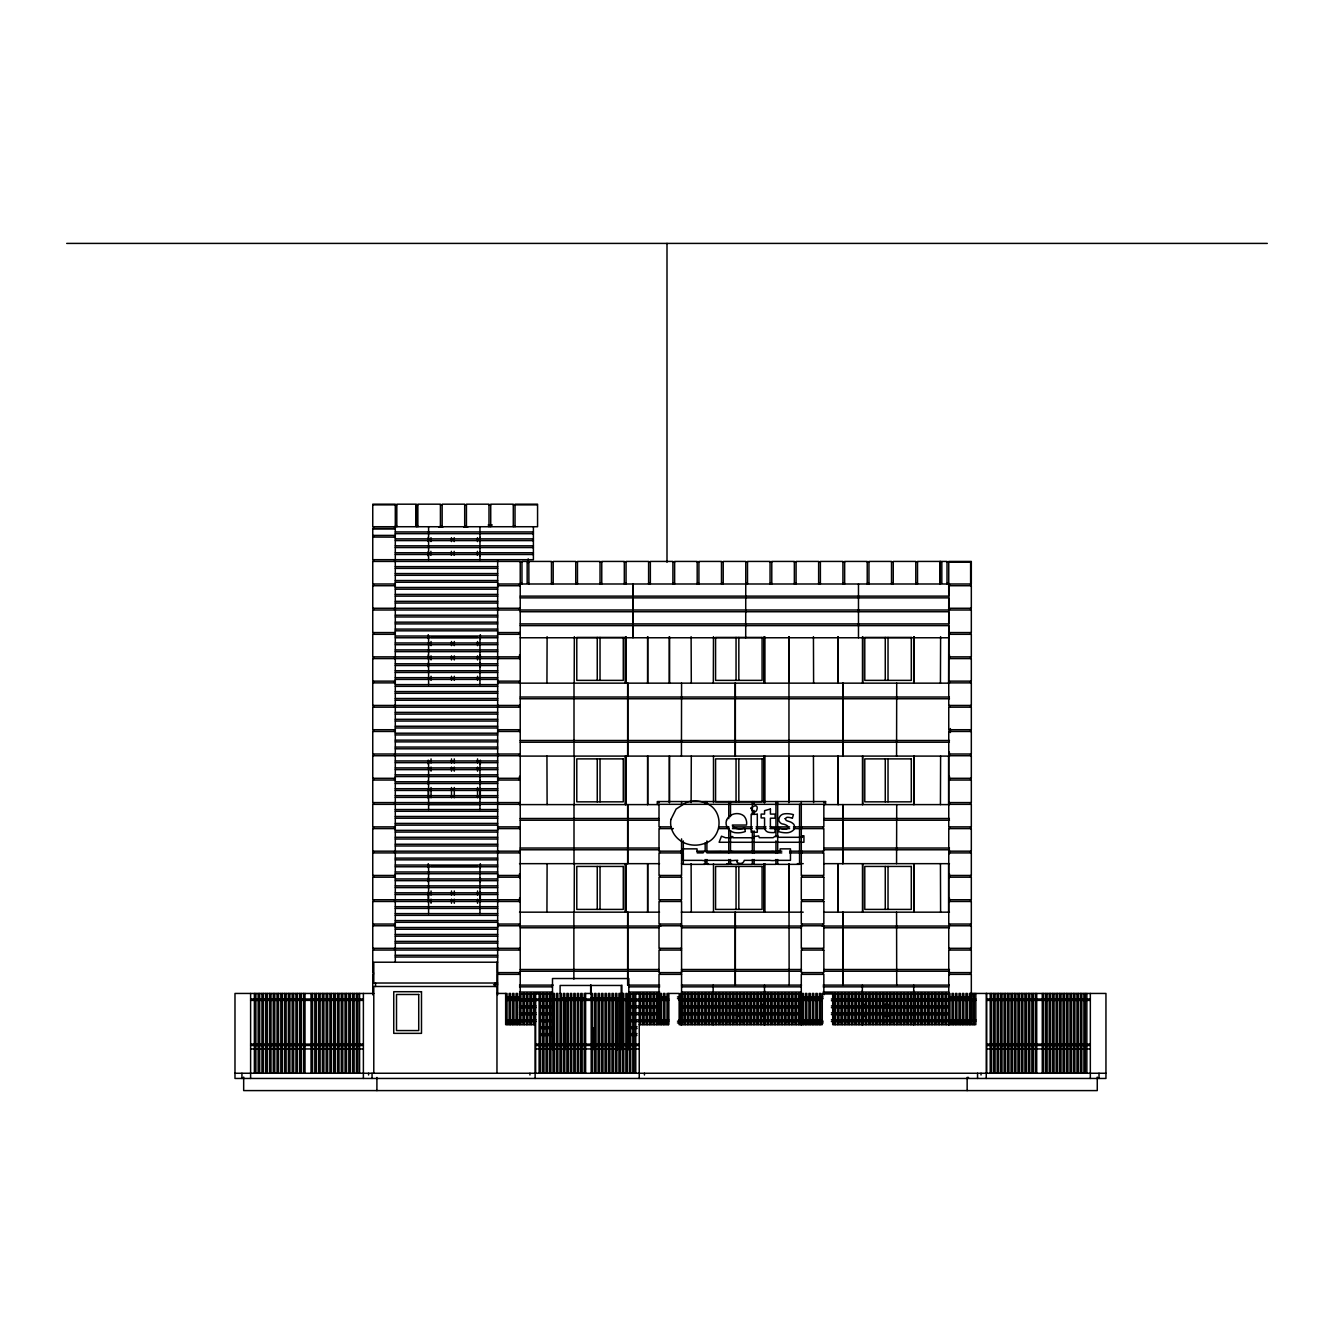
<?xml version="1.0" encoding="UTF-8"?>
<svg xmlns="http://www.w3.org/2000/svg" width="1334" height="1334" viewBox="0 0 1334 1334"><rect width="100%" height="100%" fill="white"/><g stroke="black" fill="none" stroke-linecap="round" stroke-linejoin="round"><path stroke-width="1.5" d="M428.114 555.878L428.131 551.759M428.197 541.471L428.214 537.369M480.157 555.878L480.19 551.759M480.24 541.471L480.257 537.369M430.882 555.261L430.899 551.342M430.965 541.571L430.999 537.669M451.359 555.261L451.376 551.342M451.442 541.571L451.459 537.669M454.127 555.261L454.16 551.342M454.21 541.571L454.244 537.669M477.372 555.261L477.405 551.342M477.472 541.571L477.489 537.669M66.7 243.405L1267.3 243.405M373.437 504.869L394.614 504.869M395.298 504.869L396.815 504.869M417.859 504.869L416.125 504.869L416.125 526.046L417.859 526.046M440.42 504.869L442.154 504.869M464.699 504.869L466.433 504.869M488.994 504.869L490.729 504.869M513.29 504.869L515.024 504.869M515.708 504.869L536.885 504.869M488.177 524.996L492.296 524.996M395.298 526.046L396.815 526.046M440.42 526.046L442.154 526.046M464.699 526.046L466.433 526.046M488.994 526.046L490.729 526.046M513.29 526.046L515.024 526.046M438.686 527.08L442.838 527.08M463.665 527.08L467.817 527.08M373.437 528.464L394.614 528.464M395.298 528.814L372.753 528.814L372.753 559.696L533.4 559.696L533.4 526.73M395.298 531.933L533.4 531.933M395.298 533.667L533.4 533.667M372.753 537.052L395.298 537.135M395.298 538.869L533.4 538.869M395.298 540.603L533.4 540.603M395.298 545.823L533.4 545.823M395.298 547.557L533.4 547.557M395.298 552.76L533.4 552.76M395.298 554.494L533.4 554.494M528.831 561.497L528.898 583.992M520.227 562.131L521.961 562.131M528.898 562.131L527.163 562.131L527.163 583.292L528.898 583.292M551.459 562.131L553.193 562.131M575.738 562.131L577.472 562.131M600.033 562.131L601.767 562.131M624.312 562.131L626.063 562.131M648.607 562.131L650.342 562.131M672.903 562.131L674.637 562.131M697.182 562.131L698.916 562.131M721.477 562.131L723.211 562.131M745.773 562.131L747.507 562.131M770.052 562.131L771.786 562.131M794.347 562.131L796.081 562.131M818.642 562.131L820.377 562.131M842.921 562.131L844.655 562.131M867.217 562.131L868.951 562.131M891.512 562.131L893.246 562.131M915.791 562.131L917.525 562.131M940.086 562.131L941.821 562.131L941.821 583.292L940.086 583.292M947.023 562.131L948.757 562.131M949.458 562.131L970.618 562.131L970.618 583.292M395.298 566.633L497.665 566.633M395.298 568.367L497.665 568.367M395.298 573.57L497.665 573.57M395.298 575.304L497.665 575.304M395.298 580.523L497.665 580.523M395.298 582.258L497.665 582.258M520.227 583.292L521.961 583.292M551.459 583.292L553.193 583.292M575.738 583.292L577.472 583.292M600.033 583.292L601.767 583.292M624.312 583.292L626.063 583.292M648.607 583.292L650.342 583.292M672.903 583.292L674.637 583.292M697.182 583.292L698.916 583.292M721.477 583.292L723.211 583.292M745.773 583.292L747.507 583.292M770.052 583.292L771.786 583.292M794.347 583.292L796.081 583.292M818.642 583.292L820.377 583.292M842.921 583.292L844.655 583.292M867.217 583.292L868.951 583.292M891.512 583.292L893.246 583.292M915.791 583.292L917.525 583.292M947.023 583.292L948.757 583.292M395.298 583.992L372.753 583.992L372.753 561.431L520.227 561.431L520.227 996.915L505.869 996.915M497.665 583.992L971.319 583.992L971.319 561.431L948.757 561.431L948.757 705.436L971.319 705.436L971.319 682.875L948.757 682.875M395.298 585.726L372.753 585.726L372.753 608.271L520.227 608.271M497.665 585.726L520.227 585.726M948.757 585.726L971.319 585.726L971.319 608.271L948.757 608.271M395.298 587.46L497.665 587.46M395.298 589.194L497.665 589.194M395.298 594.397L497.665 594.397M395.298 596.131L497.665 596.131M520.227 596.131L948.757 596.131L948.707 583.992M520.227 597.865L948.757 597.865L948.707 610.005M395.298 601.334L497.665 601.334M395.298 603.068L497.665 603.068M520.227 611.739L948.757 611.739L948.707 623.895L520.227 623.895M395.298 615.207L497.665 615.207M395.298 616.958L497.665 616.958M395.298 622.161L497.665 622.161M395.298 623.895L497.665 623.895M520.227 625.629L948.757 625.629L948.591 683.158M395.298 629.098L497.665 629.098M395.298 630.832L497.665 630.832M395.298 632.566L372.753 632.566L372.753 610.005L971.319 610.005L971.319 632.566L948.757 632.566M497.665 632.566L520.227 632.566M395.298 634.3L372.753 634.3L372.753 656.862L520.227 656.862M497.665 634.3L520.227 634.3M948.757 634.3L971.319 634.3L971.319 656.862L948.757 656.862M395.298 636.035L497.665 636.035M431.049 637.419L477.539 637.419M395.298 637.769L497.665 637.769M520.227 637.769L948.757 637.769M395.298 642.971L497.665 642.971M395.298 644.706L497.665 644.706M395.298 649.908L497.665 649.908M395.298 651.642L497.665 651.642M520.227 658.596L372.753 658.596L372.753 681.14L395.298 681.14M948.757 658.596L971.319 658.596L971.319 681.14L948.757 681.14M395.298 663.798L497.665 663.798M395.298 665.533L497.665 665.533M395.298 670.735L497.665 670.735M395.298 672.469L497.665 672.469M395.298 677.672L497.665 677.672M395.298 679.406L497.665 679.406M497.665 681.14L520.227 681.14M395.298 682.875L372.753 682.875L372.753 705.436L520.227 705.436M497.665 682.875L520.227 682.875M519.526 683.158L949.458 683.158M395.298 684.609L497.665 684.609M395.298 686.343L497.665 686.343M395.298 691.562L497.665 691.562M395.298 693.296L497.665 693.296M520.227 697.032L949.391 697.032M395.298 698.499L497.665 698.499M520.227 698.766L949.458 698.766M395.298 700.233L497.665 700.233M520.227 707.17L372.753 707.17L372.753 729.731L395.298 729.731M395.298 712.373L497.665 712.373M395.298 714.107L497.665 714.107M395.298 719.309L497.665 719.309M395.298 721.044L497.665 721.044M395.298 726.246L497.665 726.246M395.298 727.98L497.665 727.98M497.665 729.731L520.227 729.731M395.298 731.466L372.753 731.466L372.753 754.01L520.227 754.01M497.665 731.466L520.227 731.466M395.298 733.2L497.665 733.2M395.298 734.934L497.665 734.934M395.298 740.137L497.665 740.137M520.227 740.487L949.458 740.487M395.298 741.871L497.665 741.871M520.227 742.221L949.391 742.221M395.298 747.073L497.665 747.073M395.298 748.808L497.665 748.808M520.227 755.744L372.753 755.744L372.753 778.306L395.298 778.306M519.526 756.095L949.458 756.095L949.324 752.126M395.298 760.947L497.665 760.947M395.298 762.681L497.665 762.681M395.298 767.9L497.665 767.9M395.298 769.635L497.665 769.635M395.298 774.837L497.665 774.837M395.298 776.571L497.665 776.571M497.665 778.306L520.227 778.306M948.757 778.306L971.319 778.306L971.319 755.744L948.757 755.744L948.757 826.88L971.319 826.88L971.319 804.335L948.757 804.335M395.298 780.04L372.753 780.04L372.753 802.584L520.227 802.584M497.665 780.04L520.227 780.04M948.757 780.04L971.319 780.04L971.319 802.584L948.757 802.584M395.298 781.774L497.665 781.774M395.298 783.508L497.665 783.508M395.298 788.711L497.665 788.711M395.298 790.445L497.665 790.445M395.298 795.648L497.665 795.648M395.298 797.382L497.665 797.382M520.227 804.335L372.753 804.335L372.753 826.88L395.298 826.88M428.264 804.602L480.323 804.602M519.526 804.602L658.746 804.602M824.212 804.602L949.458 804.602M395.298 809.538L497.665 809.538M395.298 811.272L497.665 811.272M395.298 816.475L497.665 816.475M395.298 818.209L497.665 818.209M520.227 818.492L658.779 818.492M824.212 818.492L949.391 818.492M520.227 820.227L658.813 820.227M824.212 820.227L949.458 820.227M395.298 823.412L497.665 823.412M395.298 825.146L497.665 825.146M497.665 826.88L520.227 826.88M671.319 826.88L659.013 826.88L659.013 804.335M718.809 826.88L728.547 826.88M732.483 826.88L752.359 826.88M756.078 826.88L766.016 826.88M769.901 826.88L789.611 826.88M793.497 826.88L823.845 826.88L823.845 804.335M395.298 828.614L372.753 828.614L372.753 851.175L520.227 851.175M497.665 828.614L520.227 828.614M673.37 828.614L659.013 828.614L659.013 851.175L681.574 851.175M718.809 828.614L728.764 828.614M732.483 828.614L752.359 828.614M756.078 828.614L766.016 828.614M769.901 828.614L789.611 828.614M793.497 828.614L823.845 828.614L823.845 851.175L789.595 851.175M395.298 830.348L497.665 830.348M395.298 832.082L497.665 832.082M753.91 836.601L758.646 835.934L759.329 837.685L773.103 837.685L775.604 835.984L777.905 835.984L777.905 837.302L802.401 837.302L802.401 835.768L803.935 835.768L803.935 842.271L719.126 842.271L721.461 836.201L725.563 837.752L731.299 837.752L731.299 836.601L732.85 836.601L732.85 837.752L753.91 837.752M395.298 837.285L497.665 837.285M395.298 839.019L497.665 839.019M395.298 844.239L497.665 844.239M395.298 845.973L497.665 845.973M520.227 848.04L658.813 848.04M824.212 848.04L949.458 848.04M520.227 849.791L658.779 849.791M824.212 849.791L949.391 849.791L949.458 853.743M697.165 851.175L781.807 851.175M520.227 852.91L372.753 852.91L372.753 875.454L395.298 875.454M681.574 852.91L659.013 852.91L659.013 875.454L681.574 875.454L681.574 838.869M697.165 852.91L703.185 852.91M781.807 852.91L706.903 852.91L706.903 840.887M789.595 852.91L823.845 852.91L823.845 875.454L801.284 875.454L801.284 801.551M395.298 858.112L497.665 858.112M395.298 859.846L497.665 859.846M519.526 863.665L659.53 863.665M681.441 863.665L683.308 863.665M704.269 863.665L708.404 863.665M726.963 863.665L731.549 863.665M752.359 863.665L754.094 863.665M775.954 863.665L777.689 863.665M797.399 863.665L803.235 863.665M823.795 863.665L949.458 863.665M395.298 865.049L497.665 865.049M431.049 866.433L477.539 866.433M395.298 866.783L497.665 866.783M395.298 871.986L497.665 871.986M395.298 873.72L497.665 873.72M497.665 875.454L520.227 875.454M948.757 875.454L971.319 875.454L971.319 852.91L948.757 852.91L948.757 924.045L971.319 924.045L971.319 901.484L948.757 901.484M395.298 877.188L372.753 877.188L372.753 899.75L520.227 899.75M497.665 877.188L520.227 877.188M948.757 877.188L971.319 877.188L971.319 899.75L948.757 899.75M395.298 878.939L497.665 878.939M395.298 880.673L497.665 880.673M395.298 885.876L497.665 885.876M395.298 887.61L497.665 887.61M395.298 892.813L497.665 892.813M395.298 894.547L497.665 894.547M520.227 901.484L372.753 901.484L372.753 924.045L395.298 924.045M395.298 906.686L497.665 906.686M395.298 908.421L497.665 908.421M519.526 912.173L659.53 912.173M681.29 912.173L803.235 912.173M823.795 912.173L949.458 912.173M395.298 913.623L497.665 913.623M395.298 915.357L497.665 915.357M395.298 920.577L497.665 920.577M395.298 922.311L497.665 922.311M497.665 924.045L520.227 924.045M681.574 924.045L659.013 924.045L659.013 901.484L681.574 901.484L681.574 1019.81M395.298 925.779L372.753 925.779L372.753 948.324L520.227 948.324M497.665 925.779L520.227 925.779M681.574 925.779L659.013 925.779L659.013 948.324L681.574 948.324M520.227 926.046L660.847 926.046M681.441 926.046L801.534 926.046M822.161 926.046L949.458 926.046M395.298 927.514L497.665 927.514M520.227 927.78L658.813 927.78M681.441 927.78L801.551 927.78M824.212 927.78L949.458 927.78M395.298 929.248L497.665 929.248M395.298 934.45L497.665 934.45M395.298 936.185L497.665 936.185M395.298 941.387L497.665 941.387M395.298 943.121L497.665 943.121M520.227 950.058L372.753 950.058L372.753 972.619M681.574 950.058L659.013 950.058L659.013 972.619L681.574 972.619M395.298 955.277L497.665 955.277M395.298 957.012L497.665 957.012M497.665 962.214L373.787 962.214L373.787 983.025L497.665 983.025M520.227 969.501L658.813 969.501M681.441 969.501L801.551 969.501M824.212 969.501L949.458 969.501M520.227 971.235L658.779 971.235M681.441 971.235L801.534 971.235M824.212 971.235L949.391 971.235M520.227 972.619L497.665 972.619L497.665 559.696M520.227 974.354L497.665 974.354L497.665 994.864M681.574 974.354L659.013 974.354L659.013 996.915L667.417 996.915M493.58 984.759L497.665 984.759M519.526 985.109L553.226 985.109M659.713 985.109L627.647 985.109L627.647 971.235M681.441 985.109L801.517 985.109M823.145 985.109L949.324 985.109M519.526 986.843L552.493 986.843M628.831 986.843L659.713 986.843M681.574 986.843L801.284 986.843M823.145 986.843L948.757 986.843M519.526 992.046L552.493 992.046M628.831 992.046L659.713 992.046M681.574 992.046L801.284 992.046M823.145 992.046L948.757 992.046M373.787 993.446L234.984 993.446L234.984 1078.456L1105.953 1078.456L1105.953 993.446L969.401 993.446L969.401 1024.662M496.965 993.446L507.037 993.446L507.037 1024.662M559.947 993.446L561.331 993.446L561.331 1073.253M713.14 993.446L711.756 993.446L711.756 1024.662M913.89 993.446L915.274 993.446L915.274 1024.662M519.526 993.78L552.493 993.78M628.831 993.78L659.713 993.78M681.574 993.78L801.284 993.78M823.145 993.78L948.757 993.78M677.472 996.915L681.574 996.915M801.284 996.915L823.145 996.915M948.757 996.915L971.319 996.915L971.319 974.354L948.757 974.354L948.757 1019.81M561.631 997.865L584.659 997.865M591.012 997.865L621.194 997.865M561.631 998.216L564.632 998.216M584.726 998.216L564.982 998.216L564.982 1049.658M591.012 998.216L621.194 998.216M505.869 998.649L520.227 998.649L520.227 1019.143M667.417 998.649L659.013 998.649L659.013 1019.143M677.472 998.649L681.574 998.649M801.284 998.649L823.145 998.649M948.757 998.649L971.319 998.649L971.319 1019.143M250.609 998.999L363.382 998.999M505.653 998.999L668.734 998.999M679.139 998.999L822.278 998.999M831.399 998.999L975.821 998.999M986.743 998.999L1090.328 998.999M250.609 1000.383L363.382 1000.383M505.653 1000.383L535.134 1000.383L535.134 998.999M535.651 1000.383L668.734 1000.383M679.139 1000.383L822.278 1000.383M832.683 1000.383L975.821 1000.383M986.743 1000.383L1090.328 1000.383M519.526 1000.733L536.001 1000.733M540.12 1000.733L552.493 1000.733M628.831 1000.733L659.713 1000.733M681.574 1000.733L801.284 1000.733M831.399 1000.733L948.757 1000.733M519.526 1005.936L536.001 1005.936M540.12 1005.936L552.493 1005.936M628.831 1005.936L659.713 1005.936M681.574 1005.936L801.284 1005.936M831.399 1005.936L948.757 1005.936M519.526 1007.67L536.001 1007.67M540.12 1007.67L552.493 1007.67M628.831 1007.67L659.713 1007.67M681.574 1007.67L801.284 1007.67M831.399 1007.67L948.757 1007.67M519.526 1012.873L536.001 1012.873M540.12 1012.873L552.493 1012.873M628.831 1012.873L659.713 1012.873M681.574 1012.873L801.284 1012.873M831.399 1012.873L948.757 1012.873M519.526 1014.607L536.001 1014.607M540.12 1014.607L552.493 1014.607M628.831 1014.607L659.713 1014.607M681.574 1014.607L801.284 1014.607M831.399 1014.607L948.757 1014.607M505.653 1019.81L536.001 1019.81M540.12 1019.81L552.493 1019.81M628.831 1019.81L668.734 1019.81M679.139 1019.81L822.278 1019.81M831.399 1019.81L975.821 1019.81M505.653 1021.194L535.134 1021.194L535.134 1019.81M639.236 1021.194L668.734 1021.194M677.472 1021.194L823.145 1021.194M832.683 1021.194L975.821 1021.194M519.526 1021.544L536.001 1021.544M540.12 1021.544L552.493 1021.544M628.831 1021.544L659.713 1021.544M831.399 1021.544L948.757 1021.544L948.757 1025.012M505.869 1022.928L520.227 1022.928M659.013 1022.928L667.417 1022.928M677.472 1022.928L681.574 1022.928M801.284 1022.928L823.145 1022.928M948.757 1022.928L971.319 1022.928M639.236 1024.662L668.734 1024.662L668.734 993.446L679.139 993.446L679.139 1024.662L822.278 1024.662L822.278 993.446L832.683 993.446L832.683 1024.662L975.821 1024.662L975.821 993.446M540.12 1026.746L552.493 1026.746M628.831 1026.746L637.068 1026.746M540.12 1028.481L552.493 1028.481M628.831 1028.481L637.068 1028.481M540.12 1033.683L552.493 1033.683M628.831 1033.683L637.068 1033.683M540.12 1035.417L552.493 1035.417M628.831 1035.417L636.885 1035.417M250.609 1044.105L363.382 1044.105M535.651 1044.105L639.236 1044.105M986.743 1044.105L1090.328 1044.105M250.609 1045.489L363.382 1045.489M535.651 1045.489L639.236 1045.489M986.743 1045.489L1090.328 1045.489M250.609 1048.958L363.382 1048.958M535.651 1048.958L639.236 1048.958M986.743 1048.958L1090.328 1048.958M234.984 1073.253L1105.953 1073.253M968.534 1077.422L967.15 1077.422L967.15 1090.595M1099.016 1073.253L1099.016 1078.456M1097.265 1077.105L1097.265 1090.595L243.672 1090.595L243.672 1077.105M1090.328 993.446L1090.328 1078.456M1086.86 993.446L1086.86 1073.253M1085.292 993.446L1085.292 1073.253M1083.908 993.446L1083.908 1073.253M1081.824 993.446L1081.824 1073.253M1080.44 993.446L1080.44 1073.253M1078.356 993.446L1078.356 1073.253M1076.972 993.446L1076.972 1073.253M1074.887 993.446L1074.887 1073.253M1073.503 993.446L1073.503 1073.253M1071.419 993.446L1071.419 1073.253M1070.035 993.446L1070.035 1073.253M1067.95 993.446L1067.95 1073.253M1066.566 993.446L1066.566 1073.253M1064.482 993.446L1064.482 1073.253M1063.081 993.446L1063.081 1073.253M1061.014 993.446L1061.014 1073.253M1059.613 993.446L1059.613 1073.253M1057.545 993.446L1057.545 1073.253M1056.144 993.446L1056.144 1073.253M1054.06 993.446L1054.06 1073.253M1052.676 993.446L1052.676 1073.253M1050.592 993.446L1050.592 1073.253M1049.208 993.446L1049.208 1073.253M1047.123 993.446L1047.123 1073.253M1045.739 993.446L1045.739 1073.253M1043.655 993.446L1043.655 1073.253M1042.271 993.446L1042.271 1073.253M1036.718 993.446L1036.718 1073.253M1035.334 993.446L1035.334 1073.253M1033.25 993.446L1033.25 1073.253M1031.866 993.446L1031.866 1073.253M1029.781 993.446L1029.781 1073.253M1028.397 993.446L1028.397 1073.253M1026.313 993.446L1026.313 1073.253M1024.912 993.446L1024.912 1073.253M1022.844 993.446L1022.844 1073.253M1021.444 993.446L1021.444 1073.253M1019.376 993.446L1019.376 1073.253M1017.975 993.446L1017.975 1073.253M1015.891 993.446L1015.891 1073.253M1014.507 993.446L1014.507 1073.253M1012.423 993.446L1012.423 1073.253M1011.039 993.446L1011.039 1073.253M1008.954 993.446L1008.954 1073.253M1007.57 993.446L1007.57 1073.253M1005.486 993.446L1005.486 1073.253M1004.102 993.446L1004.102 1073.253M1002.017 993.446L1002.017 1073.253M1000.633 993.446L1000.633 1073.253M998.549 993.446L998.549 1073.253M997.165 993.446L997.165 1073.253M995.081 993.446L995.081 1073.253M993.697 993.446L993.697 1073.253M991.612 993.446L991.612 1073.253M990.228 993.446L990.228 1073.253M986.743 993.446L986.743 1073.253M986.243 993.446L986.243 1078.456M981.024 1073.253L981.024 1074.987M977.555 1073.253L977.555 1078.456M974.254 993.446L974.254 1024.662M972.87 993.446L972.87 1024.662M970.785 993.446L970.785 1024.662M970.618 583.992L970.618 585.726M970.618 608.271L970.618 610.005M970.618 632.566L970.618 634.3M970.618 656.862L970.618 658.596M970.618 681.14L970.618 682.875M970.618 705.436L970.618 707.17M970.618 729.731L970.618 731.466M970.618 754.01L970.618 755.744M970.618 778.306L970.618 780.04M970.618 802.584L970.618 804.335M970.618 826.88L970.618 828.614M970.618 851.175L970.618 852.91M970.618 875.454L970.618 877.188M970.618 899.75L970.618 901.484M970.618 924.045L970.618 925.779M970.618 948.324L970.618 950.058M970.618 972.619L970.618 974.354M970.618 996.915L970.618 998.649M970.618 1021.194L970.618 1022.928M967.317 1024.662L967.317 993.446L965.933 993.446L965.933 1024.662M963.848 1024.662L963.848 993.446L962.464 993.446L962.464 1024.662M960.38 1024.662L960.38 993.446L958.996 993.446L958.996 1024.662M956.912 1024.662L956.912 993.446L955.528 993.446L955.528 1024.662M953.443 1024.662L953.443 993.446L952.059 993.446L952.059 1024.662M950.358 728.564L950.358 732.533M949.975 1024.662L949.975 993.446L948.574 993.446L948.574 1024.662M949.458 583.992L949.458 585.726M949.458 608.271L949.458 610.005M949.458 632.566L949.458 634.3M949.458 654.861L949.458 658.896M949.458 681.14L949.458 682.875M949.458 705.436L949.458 707.17M949.458 729.731L949.458 731.466M949.458 776.305L949.458 780.357M949.458 802.584L949.458 804.335M949.458 826.88L949.458 828.614M949.458 873.77L949.458 877.805M949.458 898.032L949.458 902.067M949.458 924.045L949.458 925.779M949.458 948.324L949.458 950.058M949.324 971.235L949.324 975.204M949.458 996.915L949.458 998.649M949.458 1021.194L949.458 1022.928M948.591 756.095L948.591 804.602M948.591 863.665L948.591 912.173M947.023 583.992L947.023 561.431L917.525 561.431L917.525 583.992M946.506 1024.662L946.506 993.446L945.106 993.446L945.106 1024.662M943.021 1024.662L943.021 993.446L941.637 993.446L941.637 1024.662M940.603 636.668L940.437 683.158M940.603 756.095L940.437 804.602M940.437 863.665L940.603 912.173M939.553 1024.662L939.553 993.446L938.169 993.446L938.169 1024.662M936.084 1024.662L936.084 993.446L934.7 993.446L934.7 1024.662M932.616 1024.662L932.616 993.446L931.232 993.446L931.232 1024.662M929.148 1024.662L929.148 993.446L927.764 993.446L927.764 1024.662M925.679 1024.662L925.679 993.446L924.295 993.446L924.295 1024.662M922.211 1024.662L922.211 993.446L920.827 993.446L920.827 1024.662M918.742 1024.662L918.742 993.446L917.358 993.446L917.358 1024.662M915.791 583.992L915.791 561.431L893.246 561.431L893.246 583.992M914.057 636.668L914.057 683.158M914.057 756.095L914.057 804.602M914.057 863.665L914.057 912.173M914.057 991.179L914.057 995.214M914.057 1011.389L914.057 1015.424M913.707 636.668L913.707 683.158M913.89 756.095L913.707 804.602M913.707 863.665L913.89 912.173M913.707 985.109L913.707 1025.012M911.806 1024.662L911.806 993.446L910.405 993.446L910.405 1024.662M908.337 1024.662L908.337 993.446L906.937 993.446L906.937 1024.662M904.852 1024.662L904.852 993.446L903.468 993.446L903.468 1024.662M901.384 1024.662L901.384 993.446L900 993.446L900 1024.662M897.915 1024.662L897.915 993.446L896.531 993.446L896.531 1024.662M896.715 683.158L896.565 756.095M896.715 804.602L896.565 863.665M896.565 912.173L896.715 985.109M894.447 1024.662L894.447 993.446L893.063 993.446L893.063 1024.662M891.512 583.992L891.512 561.431L868.951 561.431L868.951 583.992M890.979 1024.662L890.979 993.446L889.595 993.446L889.595 1024.662M888.027 637.419L888.027 680.373M888.027 758.879L888.027 801.834M888.027 866.433L888.027 909.404M888.027 1004.252L888.027 1008.337M888.027 1012.439L888.027 1016.525M887.51 1024.662L887.51 993.446L886.126 993.446L886.126 1024.662M885.259 637.419L885.259 680.373M885.259 758.879L885.259 801.834M885.259 866.433L885.259 909.404M885.259 1004.252L885.259 1008.337M885.259 1012.439L885.259 1016.525M884.042 1024.662L884.042 993.446L882.658 993.446L882.658 1024.662M880.573 1024.662L880.573 993.446L879.189 993.446L879.189 1024.662M877.105 1024.662L877.105 993.446L875.704 993.446L875.704 1024.662M873.637 1024.662L873.637 993.446L872.236 993.446L872.236 1024.662M870.168 1024.662L870.168 993.446L868.768 993.446L868.768 1024.662M867.217 583.992L867.217 561.431L844.655 561.431L844.655 583.992M866.683 1024.662L866.683 993.446L865.299 993.446L865.299 1024.662M864.782 1004.252L864.782 1008.337M864.782 1012.439L864.782 1016.525M863.215 1024.662L863.215 993.446L861.831 993.446L861.831 1024.662M862.698 636.668L862.698 683.158M862.698 756.095L862.698 804.602M862.698 863.665L862.698 912.173M862.531 636.668L862.531 683.158M862.531 756.095L862.531 804.602M862.531 863.665L862.531 912.173M862.348 985.109L862.348 1019.81M862.348 1021.544L862.348 1025.012M862.014 991.179L862.014 995.214M859.746 1024.662L859.746 993.446L858.362 993.446L858.362 1024.662M858.479 583.992L858.479 637.769M856.278 1024.662L856.278 993.446L854.894 993.446L854.894 1024.662M852.81 1024.662L852.81 993.446L851.426 993.446L851.426 1024.662M849.341 1024.662L849.341 993.446L847.957 993.446L847.957 1024.662M845.873 1024.662L845.873 993.446L844.489 993.446L844.489 1024.662M842.921 583.992L842.921 561.431L820.377 561.431L820.377 583.992M842.921 683.158L842.921 756.095M842.921 804.602L842.921 863.665M842.921 912.173L842.921 985.109M842.788 683.158L842.788 697.032M842.788 698.766L842.788 740.487M842.788 742.221L842.788 756.095M842.788 804.602L842.788 818.492M842.788 820.227L842.788 848.04M842.788 849.791L842.788 863.665M842.788 912.173L842.788 926.046M842.788 927.78L842.788 969.501M842.788 971.235L842.788 985.109M842.404 1024.662L842.404 993.446L841.02 993.446L841.02 1024.662M838.936 1024.662L838.936 993.446L837.535 993.446L837.535 1024.662M838.236 636.668L838.236 683.158M838.236 756.095L838.236 804.602M838.236 863.665L838.236 912.173M838.069 636.668L838.069 683.158M838.069 756.095L838.069 804.602M838.069 863.665L838.069 912.173M835.468 1024.662L835.468 993.446L834.067 993.446L834.067 1024.662M823.845 801.551L823.845 802.584M823.845 994.864L823.845 974.354L801.284 974.354L801.284 1019.81M823.145 826.88L823.145 828.614M823.145 851.175L823.145 852.91M823.145 875.454L823.145 877.188M823.145 899.75L823.145 901.484M823.145 924.045L823.145 925.779M823.145 948.324L823.145 950.058M823.145 972.619L823.145 974.354M820.71 1024.662L820.71 993.446L819.326 993.446L819.326 1024.662M818.642 583.992L818.642 561.431L796.081 561.431L796.081 583.992M817.242 1024.662L817.242 993.446L815.858 993.446L815.858 1024.662M813.773 1024.662L813.773 993.446L812.389 993.446L812.389 1024.662M813.44 636.668L813.607 683.158M813.44 756.095L813.607 802.584M810.305 1024.662L810.305 993.446L808.904 993.446L808.904 1024.662M806.837 1024.662L806.837 993.446L805.436 993.446L805.436 1024.662M803.368 1024.662L803.368 993.446L801.967 993.446L801.967 1024.662M801.984 826.88L801.984 828.614M801.984 851.175L801.984 852.91M801.984 875.454L801.984 877.188M801.984 899.75L801.984 901.484M801.984 924.045L801.984 925.779M801.984 948.324L801.984 950.058M801.984 972.619L801.984 974.354M801.284 1025.012L801.284 1021.544L681.574 1021.544L681.574 1025.012M799.883 1024.662L799.883 993.446L798.499 993.446L798.499 1024.662M799.55 804.335L799.55 826.88M799.55 828.614L799.55 851.175M799.55 852.91L799.55 864.365L777.689 864.365L777.689 859.496M796.415 1024.662L796.415 993.446L795.031 993.446L795.031 1024.662M794.347 583.992L794.347 561.431L771.786 561.431L771.786 583.992M792.946 1024.662L792.946 993.446L791.562 993.446L791.562 1024.662M789.478 1024.662L789.478 993.446L788.094 993.446L788.094 1024.662M788.961 636.668L788.961 802.584M788.961 863.665L789.144 985.109M788.794 636.668L788.794 683.158M788.794 756.095L788.794 802.584M788.794 863.665L788.794 912.173M786.009 1024.662L786.009 993.446L784.625 993.446L784.625 1024.662M782.541 1024.662L782.541 993.446L781.157 993.446L781.157 1024.662M779.073 1024.662L779.073 993.446L777.689 993.446L777.689 1024.662M777.689 801.551L777.689 852.91M775.954 801.551L775.954 836.885M775.954 840.887L775.954 852.91M775.954 859.496L775.954 864.365L754.094 864.365L754.094 859.496M775.604 1024.662L775.604 993.446L774.22 993.446L774.22 1024.662M772.136 1024.662L772.136 993.446L770.735 993.446L770.735 1024.662M770.052 583.992L770.052 561.431L747.507 561.431L747.507 583.992M768.667 1024.662L768.667 993.446L767.267 993.446L767.267 1024.662M765.182 1024.662L765.182 993.446L763.798 993.446L763.798 1024.662M764.849 636.668L764.849 683.158M764.849 756.095L764.849 802.584M764.849 863.665L764.849 912.173M764.849 991.179L764.849 995.214M764.849 1011.389L764.849 1015.424M764.499 985.109L764.499 1019.81M764.499 1021.544L764.499 1025.012M764.332 636.668L764.332 683.158M764.332 756.095L764.332 802.584M764.332 863.665L764.332 912.173M764.165 636.668L764.165 683.158M764.165 756.095L764.165 802.584M764.165 863.665L764.165 912.173M762.081 1004.252L762.081 1008.337M762.081 1012.439L762.081 1016.525M761.714 1024.662L761.714 993.446L760.33 993.446L760.33 1024.662M758.246 1024.662L758.246 993.446L756.862 993.446L756.862 1024.662M754.777 1024.662L754.777 993.446L753.393 993.446L753.393 1024.662M754.094 801.551L754.094 804.335M754.094 810.405L754.094 814.574M754.094 830.882L754.094 852.91M752.359 801.551L752.359 814.574M752.359 830.882L752.359 852.91M752.359 859.496L752.359 864.365L730.498 864.365L730.498 859.496M751.309 1024.662L751.309 993.446L749.925 993.446L749.925 1024.662M747.84 1024.662L747.84 993.446L746.456 993.446L746.456 1024.662M745.706 637.769L745.773 561.431L723.211 561.431L723.211 583.992M744.372 1024.662L744.372 993.446L742.988 993.446L742.988 1024.662M740.904 1024.662L740.904 993.446L739.52 993.446L739.52 1024.662M738.836 637.419L738.836 680.373M738.836 758.879L738.836 801.834M738.836 866.433L738.836 909.404M738.836 1004.252L738.836 1008.337M738.836 1012.439L738.836 1016.525M737.435 1024.662L737.435 993.446L736.051 993.446L736.051 1024.662M736.051 637.419L736.051 680.373M736.051 758.879L736.051 801.834M736.051 866.433L736.051 909.404M735.351 683.158L735.351 756.095M735.351 912.173L735.351 985.109M735.217 683.158L735.217 697.032M735.217 698.766L735.217 740.487M735.217 742.221L735.217 756.095M735.217 912.173L735.217 926.046M735.217 927.78L735.217 969.501M735.217 971.235L735.217 985.109M733.967 1024.662L733.967 993.446L732.566 993.446L732.566 1024.662M730.498 801.551L730.498 816.625M730.498 830.665L730.498 851.175M730.498 1024.662L730.498 993.446L729.098 993.446L729.098 1024.662M728.764 801.551L728.764 818.676M728.764 826.88L728.764 852.91M728.764 859.496L728.764 864.365L706.903 864.365L706.903 859.496M727.013 1024.662L727.013 993.446L725.629 993.446L725.629 1024.662M723.545 1024.662L723.545 993.446L722.161 993.446L722.161 1024.662M721.477 583.992L721.477 561.431L698.916 561.431L698.916 583.992M720.077 1024.662L720.077 993.446L718.692 993.446L718.692 1024.662M716.608 1024.662L716.608 993.446L715.224 993.446L715.224 1024.662M715.574 1004.252L715.574 1008.337M715.574 1012.439L715.574 1016.525M713.49 636.668L713.323 683.158M713.49 756.095L713.49 802.584M713.49 863.665L713.49 912.173M713.14 985.109L713.14 1025.012M709.671 1024.662L709.671 993.446L708.287 993.446L708.287 1024.662M706.903 801.551L706.903 804.335M706.203 1024.662L706.203 993.446L704.819 993.446L704.819 1024.662M705.169 801.551L705.169 804.335M705.169 842.905L705.169 851.175M705.169 859.496L705.169 864.365L683.308 864.365L683.308 852.91M702.735 1024.662L702.735 993.446L701.351 993.446L701.351 1024.662M699.266 1024.662L699.266 993.446L697.865 993.446L697.865 1024.662M697.182 583.992L697.182 561.431L674.637 561.431L674.637 583.992M695.798 1024.662L695.798 993.446L694.397 993.446L694.397 1024.662M692.329 1024.662L692.329 993.446L690.929 993.446L690.929 1024.662M691.112 636.668L691.295 683.158M691.295 756.095L691.112 802.584M691.112 863.665L691.295 912.173M688.844 1024.662L688.844 993.446L687.46 993.446L687.46 1024.662M685.376 1024.662L685.376 993.446L683.992 993.446L683.992 1024.662M683.308 840.92L683.308 851.175M681.907 1024.662L681.907 993.446L680.523 993.446L680.523 1024.662M681.574 683.158L681.441 756.095M681.574 801.551L681.574 804.335M680.874 851.175L680.874 852.91M680.874 875.454L680.874 877.188M680.874 899.75L680.874 901.484M680.874 924.045L680.874 925.779M680.874 948.324L680.874 950.058M680.874 972.619L680.874 974.354M680.874 996.915L680.874 998.649M680.874 1021.194L680.874 1022.928M672.903 583.992L672.903 561.431L650.342 561.431L650.342 583.992M669.518 636.668L669.518 683.158M669.518 756.095L669.518 802.584M669.334 636.668L669.334 683.158M669.334 756.095L669.334 802.584M668.384 1024.662L668.384 993.446L667 993.446L667 1024.662M667 243.405L667 562.248M664.916 1024.662L664.916 993.446L663.532 993.446L663.532 1024.662M661.447 1024.662L661.447 993.446L660.063 993.446L660.063 1024.662M659.713 826.88L659.713 828.614M659.713 851.175L659.713 852.91M659.713 875.454L659.713 877.188M659.713 899.75L659.713 901.484M659.713 924.045L659.713 925.779M659.713 948.324L659.713 950.058M659.713 972.619L659.713 974.354M659.713 995.514L659.713 998.999M659.713 1021.194L659.713 1022.928M659.013 801.551L659.013 802.584M657.979 1024.662L657.979 993.446L656.578 993.446L656.578 1024.662M654.51 1024.662L654.51 993.446L653.11 993.446L653.11 1024.662M651.042 1024.662L651.042 993.446L649.641 993.446L649.641 1024.662M648.607 583.992L648.607 561.431L626.063 561.431L626.063 583.992M647.74 636.668L647.74 683.158M647.74 756.095L647.74 804.602M647.74 863.665L647.74 912.173M647.574 636.668L647.574 683.158M647.574 756.095L647.574 804.602M647.574 863.665L647.574 912.173M647.557 1024.662L647.557 993.446L646.173 993.446L646.173 1024.662M644.439 1073.253L644.439 1074.987M644.089 1024.662L644.089 993.446L642.705 993.446L642.705 1024.662M640.62 1024.662L640.62 993.446L635.768 993.446L635.768 1073.253M639.236 993.446L639.236 1078.456M634.2 1073.253L634.2 993.446L632.816 993.446L632.816 1073.253M632.933 596.131L632.933 583.992L633 637.769L632.933 625.629M632.933 597.865L632.933 610.005M632.933 611.739L632.933 623.895M630.732 1073.253L630.732 993.446L629.348 993.446L629.348 1073.253M628.831 1049.825L628.831 978.522L552.493 978.522L552.493 1049.825M627.797 683.158L627.797 756.095M627.797 804.602L627.797 863.665M627.797 912.173L627.797 985.109M627.647 683.158L627.647 697.032M627.647 698.766L627.647 740.487M627.647 742.221L627.647 756.095M627.647 804.602L627.647 818.492M627.647 820.227L627.647 848.04M627.647 849.791L627.647 863.665M627.647 912.173L627.647 926.046M627.647 927.78L627.647 969.501M627.263 1073.253L627.263 993.446L625.879 993.446L625.879 1073.253M626.063 636.668L626.063 683.158M626.063 756.095L626.063 804.602M626.063 863.665L626.063 912.173M625.529 636.668L625.529 683.158M625.529 756.095L625.529 804.602M625.529 863.665L625.529 912.173M625.363 636.668L625.363 683.158M625.363 756.095L625.363 804.602M625.363 863.665L625.363 912.173M624.312 583.992L624.312 561.431L601.767 561.431L601.767 583.992M623.795 1073.253L623.795 993.446L622.394 993.446L622.394 1073.253M621.894 985.109L621.894 1049.474M621.194 1049.558L621.194 985.459L560.113 985.459L559.947 1073.253M620.327 1073.253L620.327 993.446L618.926 993.446L618.926 1073.253M617.375 997.865L617.375 1049.658M617.025 998.216L617.025 1049.658M616.858 1073.253L616.858 993.446L615.458 993.446L615.458 1073.253M613.373 1073.253L613.373 993.446L611.989 993.446L611.989 1073.253M609.905 1073.253L609.905 993.446L608.521 993.446L608.521 1073.253M606.436 1073.253L606.436 993.446L605.052 993.446L605.052 1073.253M602.968 1073.253L602.968 993.446L601.584 993.446L601.584 1073.253M600.033 583.992L600.033 561.431L577.472 561.431L577.472 583.992M600.033 637.419L600.033 680.373M600.033 758.879L600.033 801.834M600.033 866.433L600.033 909.404M599.5 1073.253L599.5 993.446L598.116 993.446L598.116 1073.253M597.248 637.419L597.248 680.373M597.248 758.879L597.248 801.834M597.248 866.433L597.248 909.404M596.031 1073.253L596.031 993.446L594.647 993.446L594.647 1073.253M595.081 1049.625L595.081 1027.764L593.863 1027.764L593.863 1049.625M592.563 1073.253L592.563 993.446L584.225 993.446L584.225 1073.253M591.179 993.446L591.179 1073.253M591.012 985.109L591.012 994.23M590.662 985.109L590.662 994.23M585.626 993.446L585.626 1073.253M582.158 1073.253L582.158 993.446L580.757 993.446L580.757 1073.253M578.689 1073.253L578.689 993.446L577.288 993.446L577.288 1073.253M575.738 583.992L575.738 561.431L553.193 561.431L553.193 583.992M575.204 1073.253L575.204 993.446L573.82 993.446L573.82 1073.253M574.354 636.668L574.187 683.158M574.354 756.095L574.187 804.602M574.354 863.665L574.187 912.173M574.004 683.158L574.004 756.095M574.004 804.602L574.004 863.665M573.87 912.173L573.87 979.156M571.736 1073.253L571.736 993.446L570.352 993.446L570.352 1073.253M568.267 1073.253L568.267 993.446L566.883 993.446L566.883 1073.253M564.799 1073.253L564.799 993.446L563.415 993.446L563.415 1073.253M557.862 1073.253L557.862 993.446L556.478 993.446L556.478 1073.253M554.394 1073.253L554.394 993.446L553.01 993.446L553.01 1073.253M551.459 583.992L551.459 561.431L521.961 561.431L521.961 583.992M550.925 1073.253L550.925 993.446L549.541 993.446L549.541 1073.253M547.457 1073.253L547.457 993.446L546.056 993.446L546.056 1073.253M547.107 636.668L546.94 683.158M546.94 756.095L547.107 804.602M547.107 863.665L546.94 912.173M543.989 1073.253L543.989 993.446L542.588 993.446L542.588 1073.253M540.52 1073.253L540.52 993.446L535.651 993.446L535.651 1073.253M539.119 993.446L539.119 1073.253M535.134 1078.456L535.134 1024.662L505.653 1024.662L505.653 993.446M534.801 1024.662L534.801 993.446L533.4 993.446L533.4 1024.662M532.716 531.933L532.716 533.667M532.716 538.869L532.716 540.603M532.716 545.823L532.716 547.557M532.716 552.76L532.716 554.494M531.332 1024.662L531.332 993.446L529.932 993.446L529.932 1024.662M529.932 1073.253L529.932 1074.987M528.197 558.829L528.197 562.948M527.847 1024.662L527.847 993.446L526.463 993.446L526.463 1024.662M524.379 1024.662L524.379 993.446L522.995 993.446L522.995 1024.662M520.91 1024.662L520.91 993.446L519.526 993.446L519.526 1024.662M519.526 583.992L519.526 585.726M519.526 608.271L519.526 610.005M519.526 632.566L519.526 634.3M519.526 654.861L519.526 658.896M519.526 681.14L519.526 682.875M519.526 705.436L519.526 707.17M519.526 729.731L519.526 731.466M519.526 754.01L519.526 755.744M519.526 776.305L519.526 780.357M519.526 802.584L519.526 804.335M519.526 826.88L519.526 828.614M519.526 851.175L519.526 852.91M519.526 873.77L519.526 877.805M519.526 898.032L519.526 902.067M519.526 924.045L519.526 925.779M519.526 948.324L519.526 950.058M519.526 972.619L519.526 974.354M517.442 1024.662L517.442 993.446L516.058 993.446L516.058 1024.662M515.024 526.73L515.024 504.185L537.569 504.185L537.569 526.73L372.753 526.73L372.753 504.185L395.298 504.185L395.298 962.364M513.974 1024.662L513.974 993.446L512.589 993.446L512.589 1024.662M513.29 526.73L513.29 504.185L490.729 504.185L490.729 526.73M510.505 1024.662L510.505 993.446L509.121 993.446L509.121 1024.662M498.366 583.992L498.366 585.726M498.366 608.271L498.366 610.005M498.366 632.566L498.366 634.3M498.366 656.862L498.366 658.596M498.366 681.14L498.366 682.875M498.366 705.436L498.366 707.17M498.366 729.731L498.366 731.466M498.366 754.01L498.366 755.744M498.366 778.306L498.366 780.04M498.366 802.584L498.366 804.335M498.366 826.88L498.366 828.614M498.366 851.175L498.366 852.91M498.366 875.454L498.366 877.188M498.366 899.75L498.366 901.484M498.366 924.045L498.366 925.779M498.366 948.324L498.366 950.058M498.366 972.619L498.366 974.354M496.965 962.214L496.965 983.025M496.965 1073.253L496.965 986.493L373.787 986.493L373.787 1073.253M495.231 983.025L495.231 986.493M488.994 526.73L488.994 504.185L466.433 504.185L466.433 526.73M480.323 634.651L480.323 638.686M480.323 654.861L480.323 658.896M480.323 662.948L480.323 666.983M480.323 760.13L480.323 764.182M480.323 780.357L480.323 784.392M480.323 788.427L480.323 798.549M480.323 863.665L480.323 867.7M480.323 877.805L480.323 881.857M480.323 891.962L480.323 902.067M479.957 526.73L479.957 559.696M479.957 636.035L479.957 684.609M479.957 760.947L479.957 809.538M479.957 865.049L479.957 913.623M477.539 641.521L477.539 645.606M477.539 655.828L477.539 659.93M477.539 676.288L477.539 680.373M477.539 758.879L477.539 762.965M477.539 767.05L477.539 771.152M477.539 787.51L477.539 797.732M477.539 890.979L477.539 895.081M477.539 899.166L477.539 903.268M464.699 526.73L464.699 504.185L442.154 504.185L442.154 526.73M454.294 641.521L454.294 645.606M454.294 655.828L454.294 659.93M454.294 676.288L454.294 680.373M454.294 758.879L454.294 762.965M454.294 767.05L454.294 771.152M454.294 787.51L454.294 797.732M454.294 890.979L454.294 895.081M454.294 899.166L454.294 903.268M451.509 641.521L451.509 645.606M451.509 655.828L451.509 659.93M451.509 676.288L451.509 680.373M451.509 758.879L451.509 762.965M451.509 767.05L451.509 771.152M451.509 787.51L451.509 797.732M451.509 890.979L451.509 895.081M451.509 899.166L451.509 903.268M440.42 526.73L440.42 504.185L417.859 504.185L417.859 526.73M431.049 641.521L431.049 645.606M431.049 655.828L431.049 659.93M431.049 676.288L431.049 680.373M431.049 758.879L431.049 762.965M431.049 767.05L431.049 771.152M431.049 787.51L431.049 797.732M431.049 890.979L431.049 895.081M431.049 899.166L431.049 903.268M428.598 526.73L428.598 559.696M428.598 636.035L428.598 684.609M428.598 760.947L428.598 809.538M428.598 865.049L428.598 913.623M428.264 634.651L428.264 638.686M428.264 654.861L428.264 658.896M428.264 662.948L428.264 666.983M428.264 760.13L428.264 764.182M428.264 780.357L428.264 784.392M428.264 788.427L428.264 798.549M428.264 863.665L428.264 867.7M428.264 877.805L428.264 881.857M428.264 891.962L428.264 902.067M416.358 526.73L416.358 504.185L396.815 504.185L396.815 526.73M394.614 526.73L394.614 528.814M394.614 537.135L394.614 535.401L373.437 535.401L373.437 537.135M394.614 559.696L394.614 561.431M394.614 583.992L394.614 585.726M394.614 608.271L394.614 610.005M394.614 632.566L394.614 634.3M394.614 656.862L394.614 658.596M394.614 681.14L394.614 682.875M394.614 705.436L394.614 707.17M394.614 729.731L394.614 731.466M394.614 754.01L394.614 755.744M394.614 778.306L394.614 780.04M394.614 802.584L394.614 804.335M394.614 826.88L394.614 828.614M394.614 851.175L394.614 852.91M394.614 875.454L394.614 877.188M394.614 899.75L394.614 901.484M394.614 924.045L394.614 925.779M394.614 948.324L394.614 950.058M376.905 1077.438L376.905 1090.595M375.521 983.025L375.521 986.493M373.437 526.73L373.437 528.814M373.437 559.696L373.437 561.431M373.437 583.992L373.437 585.726M373.437 608.271L373.437 610.005M373.437 632.566L373.437 634.3M373.437 656.862L373.437 658.596M373.437 681.14L373.437 682.875M373.437 705.436L373.437 707.17M373.437 729.731L373.437 731.466M373.437 754.01L373.437 755.744M373.437 778.306L373.437 780.04M373.437 802.584L373.437 804.335M373.437 826.88L373.437 828.614M373.437 851.175L373.437 852.91M373.437 875.454L373.437 877.188M373.437 899.75L373.437 901.484M373.437 924.045L373.437 925.779M373.437 948.324L373.437 950.058M373.437 972.619L373.437 974.354M372.753 974.354L372.753 994.864M372.053 1073.253L372.053 1078.456M368.584 1073.253L368.584 1074.987M363.382 993.446L363.382 1078.456M359.596 993.446L359.596 1073.253M357.896 993.446L357.896 1073.253M356.378 993.446L356.378 1073.253M354.127 993.446L354.127 1073.253M352.61 993.446L352.61 1073.253M350.342 993.446L350.342 1073.253M348.824 993.446L348.824 1073.253M346.557 993.446L346.557 1073.253M345.056 993.446L345.056 1073.253M342.788 993.446L342.788 1073.253M341.271 993.446L341.271 1073.253M339.003 993.446L339.003 1073.253M337.502 993.446L337.502 1073.253M335.234 993.446L335.234 1073.253M333.717 993.446L333.717 1073.253M331.449 993.446L331.449 1073.253M329.948 993.446L329.948 1073.253M327.68 993.446L327.68 1073.253M326.163 993.446L326.163 1073.253M323.895 993.446L323.895 1073.253M322.378 993.446L322.378 1073.253M320.127 993.446L320.127 1073.253M318.609 993.446L318.609 1073.253M316.341 993.446L316.341 1073.253M314.824 993.446L314.824 1073.253M312.556 993.446L312.556 1073.253M311.055 993.446L311.055 1073.253M305.002 993.446L305.002 1073.253M303.502 993.446L303.502 1073.253M301.234 993.446L301.234 1073.253M299.716 993.446L299.716 1073.253M297.449 993.446L297.449 1073.253M295.948 993.446L295.948 1073.253M293.68 993.446L293.68 1073.253M292.163 993.446L292.163 1073.253M289.895 993.446L289.895 1073.253M288.377 993.446L288.377 1073.253M286.126 993.446L286.126 1073.253M284.609 993.446L284.609 1073.253M282.341 993.446L282.341 1073.253M280.824 993.446L280.824 1073.253M278.556 993.446L278.556 1073.253M277.055 993.446L277.055 1073.253M274.787 993.446L274.787 1073.253M273.27 993.446L273.27 1073.253M271.002 993.446L271.002 1073.253M269.501 993.446L269.501 1073.253M267.234 993.446L267.234 1073.253M265.716 993.446L265.716 1073.253M263.448 993.446L263.448 1073.253M261.948 993.446L261.948 1073.253M259.68 993.446L259.68 1073.253M258.162 993.446L258.162 1073.253M255.895 993.446L255.895 1073.253M254.377 993.446L254.377 1073.253M250.609 993.446L250.609 1078.456M241.938 1073.253L241.938 1078.456M670.902 819.476C669.134 829.581 675.721 839.47 684.992 843.205A26.897 26.897 0 0 0 703.718 843.738C723.278 838.719 724.479 809.204 705.152 802.918A26.897 26.897 0 0 0 686.426 802.384L676.121 809.054L670.902 819.476M785.176 818.642L786.26 820.46A19.043 19.043 0 0 0 789.244 821.527A9.571 9.571 0 0 1 793.797 824.345L794.013 824.796A5.603 5.603 0 0 1 794.03 829.281L793.797 829.715A9.955 9.955 0 0 1 786.793 832.8A25.346 25.346 0 0 1 778.356 831.532L779.573 827.914A9.621 9.621 0 0 0 787.043 828.764L788.461 827.28L787.61 825.996A10.955 10.955 0 0 0 782.258 823.945A4.952 4.952 0 0 1 778.823 819.91A6.103 6.103 0 0 1 784.242 813.84A22.578 22.578 0 0 1 793.413 814.624L792.379 818.309A13.023 13.023 0 0 0 786.993 817.308L785.176 818.642M751.009 808.071C755.878 820.36 762.098 799.199 751.009 808.071M736.668 861.18L737.135 862.481A5.753 5.753 0 0 0 740.837 863.431A3.835 3.835 0 0 0 744.255 860.347L769.801 860.347A16.825 16.825 0 0 0 775.538 860.347L790.462 860.347L790.462 848.858L780.123 848.858L780.123 851.826L774.487 851.759A10.972 10.972 0 0 0 770.935 851.709L733.9 851.759A10.972 10.972 0 0 0 730.348 851.709L721.644 851.709A7.337 7.337 0 0 0 719.476 851.676L706.72 851.759A10.972 10.972 0 0 0 703.168 851.709L697.048 851.826L697.048 848.858L683.275 848.858L683.275 860.347L701.651 860.347A16.825 16.825 0 0 0 707.387 860.347L729.214 860.347A16.825 16.825 0 0 0 734.951 860.347L737.769 860.347L736.668 861.18M726.546 820.293C724.229 826.73 730.415 833 736.752 832.8A19.91 19.91 0 0 0 745.306 831.499L744.655 828.114A14.09 14.09 0 0 1 734.217 827.697A6.02 6.02 0 0 1 732.333 825.046L746.506 825.046A10.539 10.539 0 0 0 743.805 815.858C738.386 811.522 729.014 813.607 726.546 820.293M770.418 809.004L764.565 810.655L764.565 814.09L761.13 814.09L761.13 817.925L764.565 817.925L764.565 827.88A5.086 5.086 0 0 0 768.968 832.349A30.982 30.982 0 0 0 772.986 832.616A9.105 9.105 0 0 0 775.087 832.349L775.087 828.147L772.419 828.147A3.252 3.252 0 0 1 770.385 825.846L770.385 818.192L775.087 818.192L775.087 814.09L770.418 814.09L770.418 809.004M940.153 561.497L940.086 583.992L940.153 561.431M623.278 637.419L576.788 637.419L576.788 680.373L623.278 680.373L623.278 637.419M762.081 637.419L715.574 637.419L715.574 680.373L762.081 680.373L762.081 637.419M911.289 637.419L864.782 637.419L864.782 680.373L911.289 680.373L911.289 637.419M971.319 707.17L948.757 707.17L948.757 729.731L971.319 729.731L971.319 707.17M971.319 731.466L948.757 731.466L948.757 754.01L971.319 754.01L971.319 731.466M623.278 758.879L576.788 758.879L576.788 801.834L623.278 801.834L623.278 758.879M762.081 758.879L715.574 758.879L715.574 801.834L762.081 801.834L762.081 758.879M911.289 758.879L864.782 758.879L864.782 801.834L911.289 801.834L911.289 758.879M825.579 801.551L657.278 801.551L657.278 804.335L825.579 804.335L825.579 801.551M757.295 814.257L751.175 814.257L751.175 832.249L757.295 832.249L757.295 814.257M971.319 828.614L948.757 828.614L948.757 851.175L971.319 851.175L971.319 828.614M623.278 866.433L576.788 866.433L576.788 909.404L623.278 909.404L623.278 866.433M762.081 866.433L715.574 866.433L715.574 909.404L762.081 909.404L762.081 866.433M911.289 866.433L864.782 866.433L864.782 909.404L911.289 909.404L911.289 866.433M681.574 877.188L659.013 877.188L659.013 899.75L681.574 899.75L681.574 877.188M823.845 877.188L801.284 877.188L801.284 899.75L823.845 899.75L823.845 877.188M823.845 901.484L801.284 901.484L801.284 924.045L823.845 924.045L823.845 901.484M823.845 925.779L801.284 925.779L801.284 948.324L823.845 948.324L823.845 925.779M971.319 925.779L948.757 925.779L948.757 948.324L971.319 948.324L971.319 925.779M823.845 950.058L801.284 950.058L801.284 972.619L823.845 972.619L823.845 950.058M971.319 950.058L948.757 950.058L948.757 972.619L971.319 972.619L971.319 950.058M421.494 991.712L393.747 991.712L393.747 1033.35L421.494 1033.35L421.494 991.712M418.726 994.48L396.515 994.48L396.515 1030.565L418.726 1030.565L418.726 994.48"/></g></svg>
